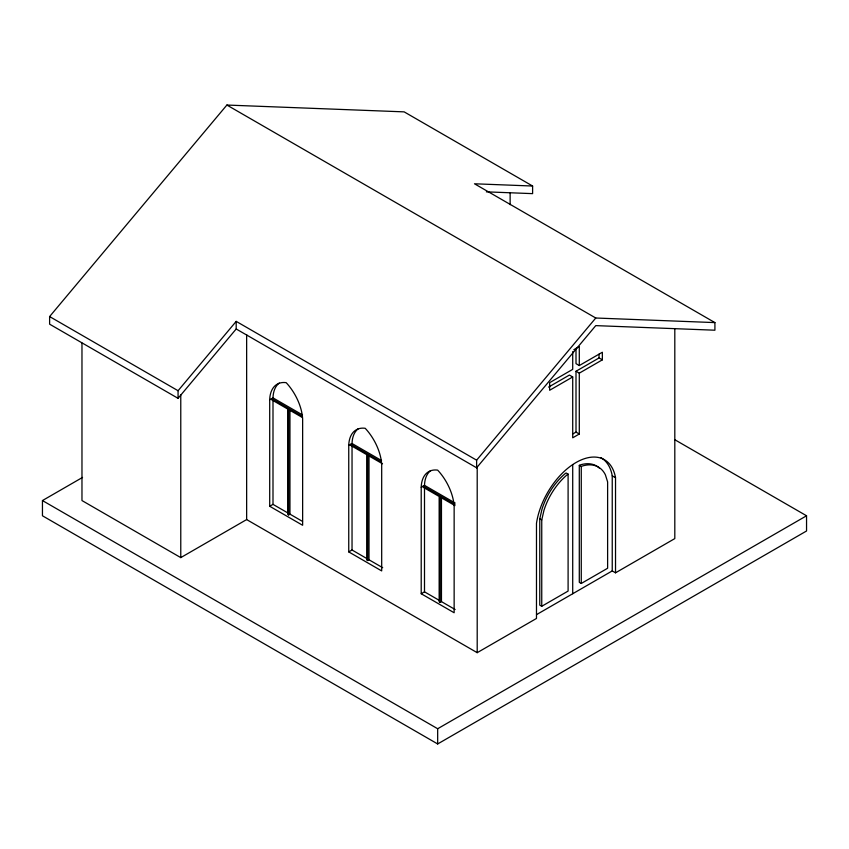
<?xml version="1.0" encoding="UTF-8"?>
<svg xmlns="http://www.w3.org/2000/svg" width="849" height="849" viewBox="0 0 849 849"><rect width="100%" height="100%" fill="white"/><g stroke="black" fill="none" stroke-linecap="round" stroke-linejoin="round"><path stroke-width="1.27" d="M539.773 518.813L541.98 509.22A47.448 27.391 -60 0 1 565.01 473.763L566.124 472.978L568.098 474.113L568.098 591.074L541.747 606.282L539.773 605.146L539.773 518.813L541.747 519.949L541.747 606.282M541.747 519.949L543.954 510.366A47.448 27.391 -60 0 1 566.983 474.909L568.098 474.113M236.192 328.977L476.618 467.788L476.618 460.179L236.192 321.368L236.192 328.977L178.067 398.33L49.613 324.169L49.613 316.56L226.885 105.043L404.156 111.866L532.61 186.027L532.61 193.636L486.371 191.853M178.067 398.33L178.067 390.72L236.192 321.368M476.618 460.179L595.765 318.014L714.911 322.599L714.911 330.208L595.765 325.623L476.618 467.788M674.806 439.718L806.55 515.778L806.55 530.986L437.67 743.957L42.45 515.778L42.45 500.56L82.544 477.414M269.706 399.783A36.167 20.885 60 0 1 286.177 382.666A38.693 22.339 60 0 1 302.637 418.79L302.637 525.276L269.706 506.269L269.706 399.783L272.996 397.884A36.167 20.885 60 0 1 279.3 383.069M348.748 445.417A36.167 20.885 60 0 1 365.219 428.299A38.693 22.339 60 0 1 381.689 464.435L381.689 570.921L348.748 551.903L348.748 445.417L352.038 443.518A36.167 20.885 60 0 1 358.342 428.703M81.971 343.049L81.971 500.56L180.773 557.613L246.645 519.577L477.202 652.679L536.483 618.454L536.483 523.377A56.83 32.803 -60 0 1 576.004 462.535A56.83 32.803 -60 0 1 615.525 477.743L615.525 572.82L612.235 570.921L536.579 614.602M269.706 506.269L272.996 504.37L287.832 512.923M573.807 349.703L579.294 346.541L579.294 365.548L576.004 363.648L576.004 348.44M302.34 416.339L271.68 398.637L271.68 399.783L287.652 409.006L287.652 514.345L288.639 514.918L289.955 514.154L302.509 521.403M579.294 365.548L602.355 352.239L602.355 359.849L579.294 373.157L576.004 371.257L576.004 432.109L572.714 434.009M548.56 387.102L569.414 375.056L572.714 376.956L572.714 437.808L579.294 434.009L579.294 373.157M576.004 371.257L599.054 357.949L602.355 359.849M572.714 376.956L549.653 390.275L549.653 382.666L572.714 369.357L572.714 351.603M421.21 487.252A36.167 20.885 60 0 1 437.67 470.134A38.693 22.339 60 0 1 454.141 506.269L454.141 612.755L421.21 593.738L421.21 487.252L424.5 485.352A36.167 20.885 60 0 1 430.804 470.537M348.748 551.903L352.038 550.003L366.874 558.568M381.392 461.983L350.722 444.271L350.722 445.417L366.694 454.639L366.694 559.979L367.691 560.552L369.007 559.799L382.697 567.694M421.21 593.738L424.5 591.838L439.336 600.402M454.979 504.465L423.184 486.106L423.184 487.252L439.156 496.474L439.156 601.814L440.143 602.387L441.459 601.623L455.149 609.529M581.268 583.465L607.619 568.257L607.619 481.924L605.411 474.878A47.448 27.391 -60 0 0 582.382 466.016L581.268 466.504L579.294 465.369L579.294 582.329L581.268 583.465L581.268 466.504M615.525 572.82L674.806 538.595L674.806 328.584M42.45 500.56L437.67 728.739L806.55 515.778M579.294 465.369L580.408 464.87A47.448 27.391 -60 0 1 599.532 468.266M532.61 186.027L474.485 183.787L714.911 322.599M226.885 105.043L595.765 318.014M576.004 432.109L579.294 434.009M600.731 457.6A56.83 32.803 -60 0 1 612.235 475.843L615.525 477.743M272.996 397.884L302.531 414.928M352.038 443.518L381.572 460.561M424.5 485.352L455.16 503.054M302.329 417.475L288.639 409.568L288.639 514.918M382.517 463.777L367.691 455.213L367.691 560.552M454.979 505.611L440.143 497.047L440.143 602.387M49.613 316.56L178.067 390.72M612.235 475.843L612.235 570.921M599.054 354.139L599.054 357.949M572.714 464.583L572.714 593.738M510.132 192.744L510.132 204.651M477.202 466.451L477.202 652.679M441.459 497.599L441.459 601.623M437.67 728.739L437.67 743.957M424.5 487.804L424.5 591.838M369.007 455.764L369.007 559.799M352.038 444.653L352.038 550.003M289.955 410.131L289.955 514.154M272.996 400.335L272.996 504.37M246.645 334.665L246.645 519.577M180.773 394.806L180.773 557.613"/></g></svg>
